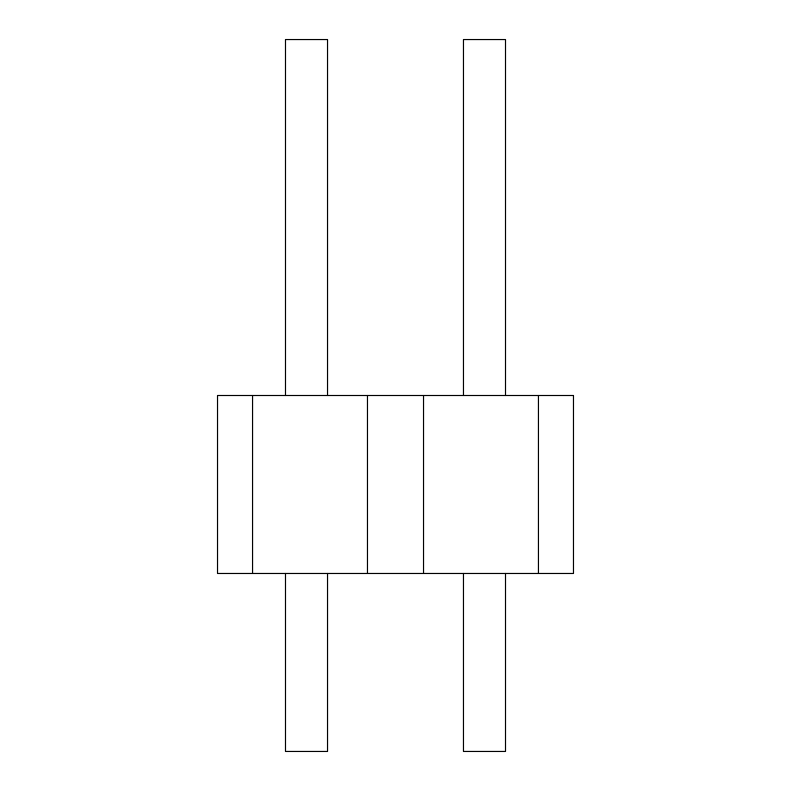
<?xml version="1.0" encoding="UTF-8"?>
<svg xmlns="http://www.w3.org/2000/svg" width="791" height="791" viewBox="0 0 791 791"><rect width="100%" height="100%" fill="white"/><g stroke="black" fill="none" stroke-linecap="round" stroke-linejoin="round"><path stroke-width="1.19" d="M538.444 395.5L538.444 573.475M505.508 395.5L505.508 39.55L463.467 39.55L463.467 395.5M505.508 573.475L505.508 751.45L463.467 751.45L463.467 573.475M423.531 395.5L423.531 573.475M367.469 395.5L367.469 573.475M327.533 395.5L327.533 39.55L285.492 39.55L285.492 395.5M327.533 573.475L327.533 751.45L285.492 751.45L285.492 573.475M252.556 395.5L252.556 573.475M573.475 395.5L217.525 395.5L217.525 573.475L573.475 573.475L573.475 395.5"/></g></svg>
